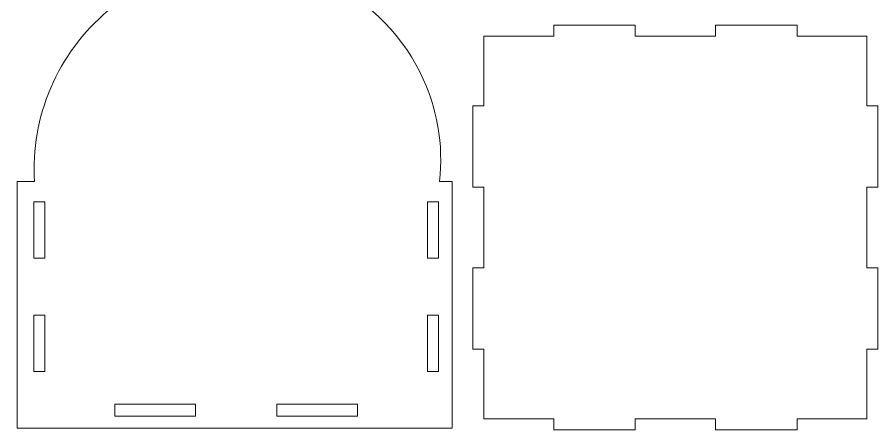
# Model space of a CAD drawing. Header units: centimetres. Extents: x -17.1 to 15.8, y -12.4 to 11.5.
# Drawn here: x -5.55 to 15.71, y -12.4 to -2.21 of the extents above; entities that cross this region are included whole.
import ezdxf

# ---------------------------------------------------------------- set-up
doc = ezdxf.new("R2010")
doc.units = ezdxf.units.CM
doc.header["$MEASUREMENT"] = 0
doc.layers.add('layer 1', color=7, linetype='Continuous')

msp = doc.modelspace()

# ---------------------------------------------------------------- linework, layer by layer
at = {"layer": 'layer 1', "color": 250, "lineweight": 9}
for points, knots in [([(4.88395, -6.26421), (4.98172, -5.3663), (4.83321, -4.43525), (4.40338, -3.57228), (4.40338, -3.57228), (3.34696, -1.45129), (0.93876, -0.43914), (-1.30964, -1.02458), (-1.30964, -1.02458), (-1.42169, -0.99953), (-1.57617, -0.97956), (-1.67445, -0.96682), (-1.67445, -0.96682), (-1.80857, -0.94945), (-1.90579, -0.79856), (-1.99666, -0.63321), (-1.99666, -0.63321), (-2.06008, -0.51382), (-2.14564, -0.49429), (-2.23938, -0.51139), (-2.23938, -0.51139), (-2.5522, -0.09222), (-2.77533, 0.71647), (-3.18905, 0.76875), (-3.18905, 0.76875), (-3.2503, 0.77649), (-3.35482, 0.66557), (-3.38371, 0.61497), (-3.38371, 0.61497), (-3.73677, 0.5921), (-2.81055, -0.82552), (-3.09215, -0.97566), (-3.09215, -0.97566), (-3.35845, -1.10829), (-2.94002, -1.56593), (-3.16095, -1.73954), (-3.16095, -1.73954), (-3.23295, -1.80793), (-3.27901, -1.95354), (-3.29963, -2.04208), (-3.29963, -2.04208), (-4.55888, -3.08323), (-5.22723, -4.68631), (-5.12186, -6.26245), (-5.12186, -6.26245), (-5.12186, -6.26245), (-5.54994, -6.26245), (-5.54994, -6.26245), (-5.54994, -6.26245), (-5.54994, -6.26245), (-5.54994, -12.3643), (-5.54994, -12.3643), (-5.54994, -12.3643), (-5.54994, -12.3643), (5.19214, -12.3643), (5.19214, -12.3643), (5.19214, -12.3643), (5.19214, -12.3643), (5.19214, -6.26245), (5.19214, -6.26245), (5.19214, -6.26245), (5.19214, -6.26245), (4.88414, -6.26245), (4.88414, -6.26245), (4.88414, -6.26245), (4.88355, -6.26245), (4.88389, -6.26479), (4.88395, -6.26421)], [0, 0, 0, 0, 0.05555556, 0.05555556, 0.05555556, 0.05555556, 0.11111111, 0.11111111, 0.11111111, 0.11111111, 0.16666667, 0.16666667, 0.16666667, 0.16666667, 0.22222222, 0.22222222, 0.22222222, 0.22222222, 0.27777778, 0.27777778, 0.27777778, 0.27777778, 0.33333333, 0.33333333, 0.33333333, 0.33333333, 0.38888889, 0.38888889, 0.38888889, 0.38888889, 0.44444444, 0.44444444, 0.44444444, 0.44444444, 0.5, 0.5, 0.5, 0.5, 0.55555556, 0.55555556, 0.55555556, 0.55555556, 0.61111111, 0.61111111, 0.61111111, 0.61111111, 0.66666667, 0.66666667, 0.66666667, 0.66666667, 0.72222222, 0.72222222, 0.72222222, 0.72222222, 0.77777778, 0.77777778, 0.77777778, 0.77777778, 0.83333333, 0.83333333, 0.83333333, 0.83333333, 0.88888889, 0.88888889, 0.88888889, 0.88888889, 1, 1, 1, 1]), ([(7.7037, -12.40083), (7.7037, -12.40083), (9.7137, -12.40083), (9.7137, -12.40083), (9.7137, -12.40083), (9.7137, -12.40083), (9.7137, -12.13084), (9.7137, -12.13084), (9.7137, -12.13084), (9.7137, -12.13084), (11.7037, -12.13084), (11.7037, -12.13084), (11.7037, -12.13084), (11.7037, -12.13084), (11.7037, -12.40083), (11.7037, -12.40083), (11.7037, -12.40083), (11.7037, -12.40083), (13.71371, -12.40083), (13.71371, -12.40083), (13.71371, -12.40083), (13.71371, -12.40083), (13.71371, -12.13084), (13.71371, -12.13084), (13.71371, -12.13084), (13.71371, -12.13084), (15.43871, -12.13084), (15.43871, -12.13084), (15.43871, -12.13084), (15.43871, -12.13084), (15.43871, -10.40583), (15.43871, -10.40583), (15.43871, -10.40583), (15.43871, -10.40583), (15.7087, -10.40583), (15.7087, -10.40583), (15.7087, -10.40583), (15.7087, -10.40583), (15.7087, -8.39583), (15.7087, -8.39583), (15.7087, -8.39583), (15.7087, -8.39583), (15.43871, -8.39583), (15.43871, -8.39583), (15.43871, -8.39583), (15.43871, -8.39583), (15.43871, -6.40583), (15.43871, -6.40583), (15.43871, -6.40583), (15.43871, -6.40583), (15.7087, -6.40583), (15.7087, -6.40583), (15.7087, -6.40583), (15.7087, -6.40583), (15.7087, -4.39583), (15.7087, -4.39583), (15.7087, -4.39583), (15.7087, -4.39583), (15.43871, -4.39583), (15.43871, -4.39583), (15.43871, -4.39583), (15.43871, -4.39583), (15.43871, -2.67083), (15.43871, -2.67083), (15.43871, -2.67083), (15.43871, -2.67083), (13.71371, -2.67083), (13.71371, -2.67083), (13.71371, -2.67083), (13.71371, -2.67083), (13.71371, -2.40083), (13.71371, -2.40083), (13.71371, -2.40083), (13.71371, -2.40083), (11.7037, -2.40083), (11.7037, -2.40083), (11.7037, -2.40083), (11.7037, -2.40083), (11.7037, -2.67083), (11.7037, -2.67083), (11.7037, -2.67083), (11.7037, -2.67083), (9.7137, -2.67083), (9.7137, -2.67083), (9.7137, -2.67083), (9.7137, -2.67083), (9.7137, -2.40083), (9.7137, -2.40083), (9.7137, -2.40083), (9.7137, -2.40083), (7.7037, -2.40083), (7.7037, -2.40083), (7.7037, -2.40083), (7.7037, -2.40083), (7.7037, -2.67083), (7.7037, -2.67083), (7.7037, -2.67083), (7.7037, -2.67083), (5.97869, -2.67083), (5.97869, -2.67083), (5.97869, -2.67083), (5.97869, -2.67083), (5.97869, -4.39583), (5.97869, -4.39583), (5.97869, -4.39583), (5.97869, -4.39583), (5.70869, -4.39583), (5.70869, -4.39583), (5.70869, -4.39583), (5.70869, -4.39583), (5.70869, -6.40583), (5.70869, -6.40583), (5.70869, -6.40583), (5.70869, -6.40583), (5.97869, -6.40583), (5.97869, -6.40583), (5.97869, -6.40583), (5.97869, -6.40583), (5.97869, -8.39583), (5.97869, -8.39583), (5.97869, -8.39583), (5.97869, -8.39583), (5.70869, -8.39583), (5.70869, -8.39583), (5.70869, -8.39583), (5.70869, -8.39583), (5.70869, -10.40583), (5.70869, -10.40583), (5.70869, -10.40583), (5.70869, -10.40583), (5.97869, -10.40583), (5.97869, -10.40583), (5.97869, -10.40583), (5.97869, -10.40583), (5.97869, -12.13084), (5.97869, -12.13084), (5.97869, -12.13084), (5.97869, -12.13084), (7.7037, -12.13084), (7.7037, -12.13084), (7.7037, -12.13084), (7.7037, -12.13084), (7.7037, -12.40083), (7.7037, -12.40083)], [0, 0, 0, 0, 0.02702703, 0.02702703, 0.02702703, 0.02702703, 0.05405405, 0.05405405, 0.05405405, 0.05405405, 0.08108108, 0.08108108, 0.08108108, 0.08108108, 0.10810811, 0.10810811, 0.10810811, 0.10810811, 0.13513514, 0.13513514, 0.13513514, 0.13513514, 0.16216216, 0.16216216, 0.16216216, 0.16216216, 0.18918919, 0.18918919, 0.18918919, 0.18918919, 0.21621622, 0.21621622, 0.21621622, 0.21621622, 0.24324324, 0.24324324, 0.24324324, 0.24324324, 0.27027027, 0.27027027, 0.27027027, 0.27027027, 0.2972973, 0.2972973, 0.2972973, 0.2972973, 0.32432432, 0.32432432, 0.32432432, 0.32432432, 0.35135135, 0.35135135, 0.35135135, 0.35135135, 0.37837838, 0.37837838, 0.37837838, 0.37837838, 0.40540541, 0.40540541, 0.40540541, 0.40540541, 0.43243243, 0.43243243, 0.43243243, 0.43243243, 0.45945946, 0.45945946, 0.45945946, 0.45945946, 0.48648649, 0.48648649, 0.48648649, 0.48648649, 0.51351351, 0.51351351, 0.51351351, 0.51351351, 0.54054054, 0.54054054, 0.54054054, 0.54054054, 0.56756757, 0.56756757, 0.56756757, 0.56756757, 0.59459459, 0.59459459, 0.59459459, 0.59459459, 0.62162162, 0.62162162, 0.62162162, 0.62162162, 0.64864865, 0.64864865, 0.64864865, 0.64864865, 0.67567568, 0.67567568, 0.67567568, 0.67567568, 0.7027027, 0.7027027, 0.7027027, 0.7027027, 0.72972973, 0.72972973, 0.72972973, 0.72972973, 0.75675676, 0.75675676, 0.75675676, 0.75675676, 0.78378378, 0.78378378, 0.78378378, 0.78378378, 0.81081081, 0.81081081, 0.81081081, 0.81081081, 0.83783784, 0.83783784, 0.83783784, 0.83783784, 0.86486486, 0.86486486, 0.86486486, 0.86486486, 0.89189189, 0.89189189, 0.89189189, 0.89189189, 0.91891892, 0.91891892, 0.91891892, 0.91891892, 0.94594595, 0.94594595, 0.94594595, 0.94594595, 1, 1, 1, 1]), ([(-5.1417, -8.15928), (-5.1417, -8.15928), (-5.1417, -6.76928), (-5.1417, -6.76928), (-5.1417, -6.76928), (-5.1417, -6.76928), (-4.87172, -6.76928), (-4.87172, -6.76928), (-4.87172, -6.76928), (-4.87172, -6.76928), (-4.87172, -8.15928), (-4.87172, -8.15928), (-4.87172, -8.15928), (-4.87172, -8.15928), (-5.1417, -8.15928), (-5.1417, -8.15928)], [0, 0, 0, 0, 0.2, 0.2, 0.2, 0.2, 0.4, 0.4, 0.4, 0.4, 0.6, 0.6, 0.6, 0.6, 1, 1, 1, 1]), ([(4.85829, -6.76928), (4.85829, -6.76928), (4.85829, -8.15928), (4.85829, -8.15928), (4.85829, -8.15928), (4.85829, -8.15928), (4.58829, -8.15928), (4.58829, -8.15928), (4.58829, -8.15928), (4.58829, -8.15928), (4.58829, -6.76928), (4.58829, -6.76928), (4.58829, -6.76928), (4.58829, -6.76928), (4.85829, -6.76928), (4.85829, -6.76928)], [0, 0, 0, 0, 0.2, 0.2, 0.2, 0.2, 0.4, 0.4, 0.4, 0.4, 0.6, 0.6, 0.6, 0.6, 1, 1, 1, 1]), ([(-5.1417, -10.95929), (-5.1417, -10.95929), (-4.87172, -10.95929), (-4.87172, -10.95929), (-4.87172, -10.95929), (-4.87172, -10.95929), (-4.87172, -9.56928), (-4.87172, -9.56928), (-4.87172, -9.56928), (-4.87172, -9.56928), (-5.1417, -9.56928), (-5.1417, -9.56928), (-5.1417, -9.56928), (-5.1417, -9.56928), (-5.1417, -10.95929), (-5.1417, -10.95929)], [0, 0, 0, 0, 0.2, 0.2, 0.2, 0.2, 0.4, 0.4, 0.4, 0.4, 0.6, 0.6, 0.6, 0.6, 1, 1, 1, 1]), ([(4.85829, -9.56928), (4.85829, -9.56928), (4.85829, -10.95929), (4.85829, -10.95929), (4.85829, -10.95929), (4.85829, -10.95929), (4.58829, -10.95929), (4.58829, -10.95929), (4.58829, -10.95929), (4.58829, -10.95929), (4.58829, -9.56928), (4.58829, -9.56928), (4.58829, -9.56928), (4.58829, -9.56928), (4.85829, -9.56928), (4.85829, -9.56928)], [0, 0, 0, 0, 0.2, 0.2, 0.2, 0.2, 0.4, 0.4, 0.4, 0.4, 0.6, 0.6, 0.6, 0.6, 1, 1, 1, 1]), ([(-1.14671, -12.0643), (-1.14671, -12.0643), (-3.13671, -12.0643), (-3.13671, -12.0643), (-3.13671, -12.0643), (-3.13671, -12.0643), (-3.13671, -11.7643), (-3.13671, -11.7643), (-3.13671, -11.7643), (-3.13671, -11.7643), (-1.14671, -11.7643), (-1.14671, -11.7643), (-1.14671, -11.7643), (-1.14671, -11.7643), (-1.14671, -12.0643), (-1.14671, -12.0643)], [0, 0, 0, 0, 0.2, 0.2, 0.2, 0.2, 0.4, 0.4, 0.4, 0.4, 0.6, 0.6, 0.6, 0.6, 1, 1, 1, 1]), ([(2.85329, -12.0643), (2.85329, -12.0643), (0.86329, -12.0643), (0.86329, -12.0643), (0.86329, -12.0643), (0.86329, -12.0643), (0.86329, -11.7643), (0.86329, -11.7643), (0.86329, -11.7643), (0.86329, -11.7643), (2.85329, -11.7643), (2.85329, -11.7643), (2.85329, -11.7643), (2.85329, -11.7643), (2.85329, -12.0643), (2.85329, -12.0643)], [0, 0, 0, 0, 0.2, 0.2, 0.2, 0.2, 0.4, 0.4, 0.4, 0.4, 0.6, 0.6, 0.6, 0.6, 1, 1, 1, 1])]:
    msp.add_open_spline(points, degree=3, knots=knots, dxfattribs=at)

doc.saveas('drawing.dxf')
